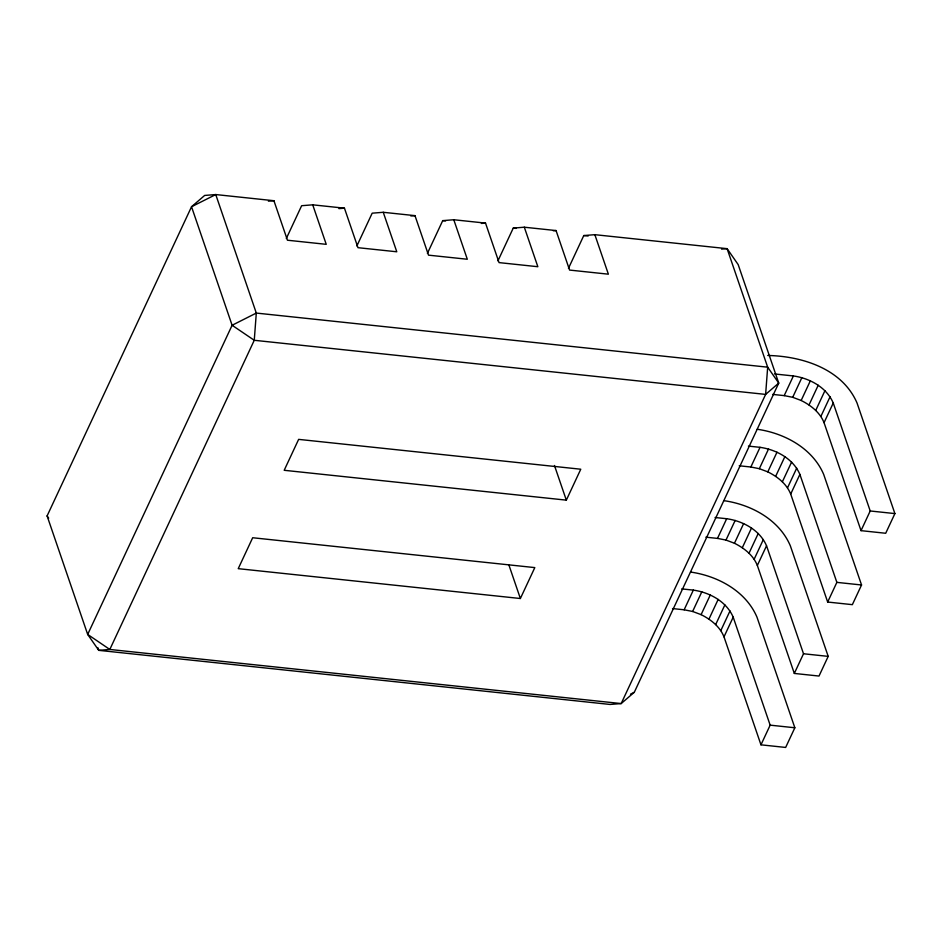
<?xml version="1.0" encoding="UTF-8"?>
<svg xmlns="http://www.w3.org/2000/svg" width="942" height="942" viewBox="0 0 942 942"><rect width="100%" height="100%" fill="white"/><g stroke="black" fill="none" stroke-linecap="round" stroke-linejoin="round"><path stroke-width="1.41" d="M568.462 268.352L583.781 235.559L594.849 234.676L727.106 248.664L738.175 264.584L778.74 383.1L634.307 692.264L621.178 703.568L610.11 704.451L98.745 650.345L87.677 634.425L47.1 515.922L191.532 206.745L204.661 195.441L215.742 194.558L273.922 200.717L287.451 240.222L326.238 244.331L312.72 204.826L301.64 205.709L286.321 238.503M356.865 245.968L372.184 213.175L383.253 212.291L414.986 215.647L428.516 255.152L467.314 259.25L453.785 219.745L442.716 220.64L427.397 253.422M497.929 260.887L513.249 228.094L524.317 227.21L556.063 230.566L569.58 270.071L608.379 274.181L594.849 234.676M520.373 598.511L534.809 567.602L252.68 537.741L238.232 568.662L520.373 598.511L508.986 565.247M566.33 500.143L580.767 469.222L298.638 439.372L284.19 470.293L566.33 500.143L554.461 465.489M672.529 608.567L684.139 609.792L693.336 590.116C709.632 592.436 726.482 601.479 733.194 617.175L770.156 725.152L760.971 744.828L785.652 747.442L794.848 727.766L756.979 617.151C745.805 590.987 717.698 575.915 690.545 572.053M705.876 537.175L717.498 538.4L726.682 518.724C742.979 521.044 759.841 530.087 766.541 545.783L803.514 653.76L794.318 673.436L819.01 676.05L828.195 656.374L790.326 545.771C779.152 519.595 751.057 504.523 723.903 500.661M739.234 465.784L750.845 467.008L760.041 447.332C776.326 449.652 793.188 458.695 799.888 474.391L836.861 582.368L827.665 602.044L852.357 604.658L861.553 584.982L823.673 474.379C812.499 448.204 784.403 433.132 757.25 429.269M772.581 394.392L784.203 395.616L793.388 375.952C809.684 378.26 826.534 387.303 833.246 403.011L870.208 510.976L861.023 530.652L885.704 533.266L894.9 513.59L857.032 402.988C842.301 368.817 802.231 356.206 767.73 355.464M684.139 609.792L692.629 611.464L701.825 591.788M717.498 538.4L725.988 540.072L735.172 520.408M750.845 467.008L759.334 468.692L768.531 449.016M784.203 395.616L792.693 397.3L801.877 377.624M760.971 744.828L723.998 636.851C719.912 626.571 710.739 619.447 701.095 614.643L710.292 594.967M794.318 673.436L757.344 565.459C753.259 555.179 744.098 548.067 734.454 543.251L743.638 523.587M827.665 602.044L790.703 494.067C786.605 483.788 777.444 476.676 767.801 471.871L776.997 452.195M861.023 530.652L824.05 422.675C819.964 412.396 810.803 405.284 801.159 400.48L810.344 380.803M708.961 619.106L718.157 599.43M742.32 547.714L751.504 528.038M775.666 476.322L784.863 456.658M809.025 404.942L818.209 385.266M715.684 624.546L724.881 604.882M749.043 553.166L758.228 533.49M782.39 481.774L791.586 462.098M815.748 410.382L824.933 390.706M720.818 630.598L730.003 610.922M754.165 559.218L763.361 539.542M787.524 487.826L796.708 468.15M820.871 416.435L830.067 396.759M723.998 636.851L733.194 617.175M757.344 565.459L766.541 545.783M790.703 494.067L799.888 474.391M824.05 422.675L833.246 403.011M630.481 694.195L634.307 692.264M268.388 201.164L273.922 200.717M338.92 208.629L344.454 208.182L357.984 247.687L396.782 251.785L383.253 212.291M410.842 215.977L414.986 215.647M481.374 223.442L485.53 223.113L499.048 262.606L537.847 266.716L524.317 227.21M553.295 230.79L556.063 230.566M721.56 249.112L727.106 248.664L767.671 367.18L778.74 383.1L765.622 394.404L621.178 703.568L109.814 649.462L98.745 650.345L97.803 647.59M312.72 204.826L344.454 208.182M453.785 219.745L485.53 223.113M442.716 220.64L445.601 220.934M513.249 228.094L516.134 228.4M583.781 235.559L588.138 236.018M774.512 373.95L793.388 375.952M748.419 446.108L760.041 447.332M870.208 510.976L894.9 513.59M715.072 517.499L726.682 518.724M836.861 582.368L861.553 584.982M681.714 588.891L693.336 590.116M803.514 653.76L828.195 656.374M770.156 725.152L794.848 727.766M792.693 397.3L801.159 400.48M759.334 468.692L767.801 471.871M725.988 540.072L734.454 543.251M692.629 611.464L701.095 614.643M47.1 515.922L48.678 518.194M256.306 313.074L254.258 340.286L109.814 649.462L87.677 634.425L232.109 325.261L256.306 313.074L767.671 367.18L765.622 394.404L254.258 340.286L232.109 325.261L191.532 206.745L215.742 194.558L256.306 313.074"/></g></svg>
